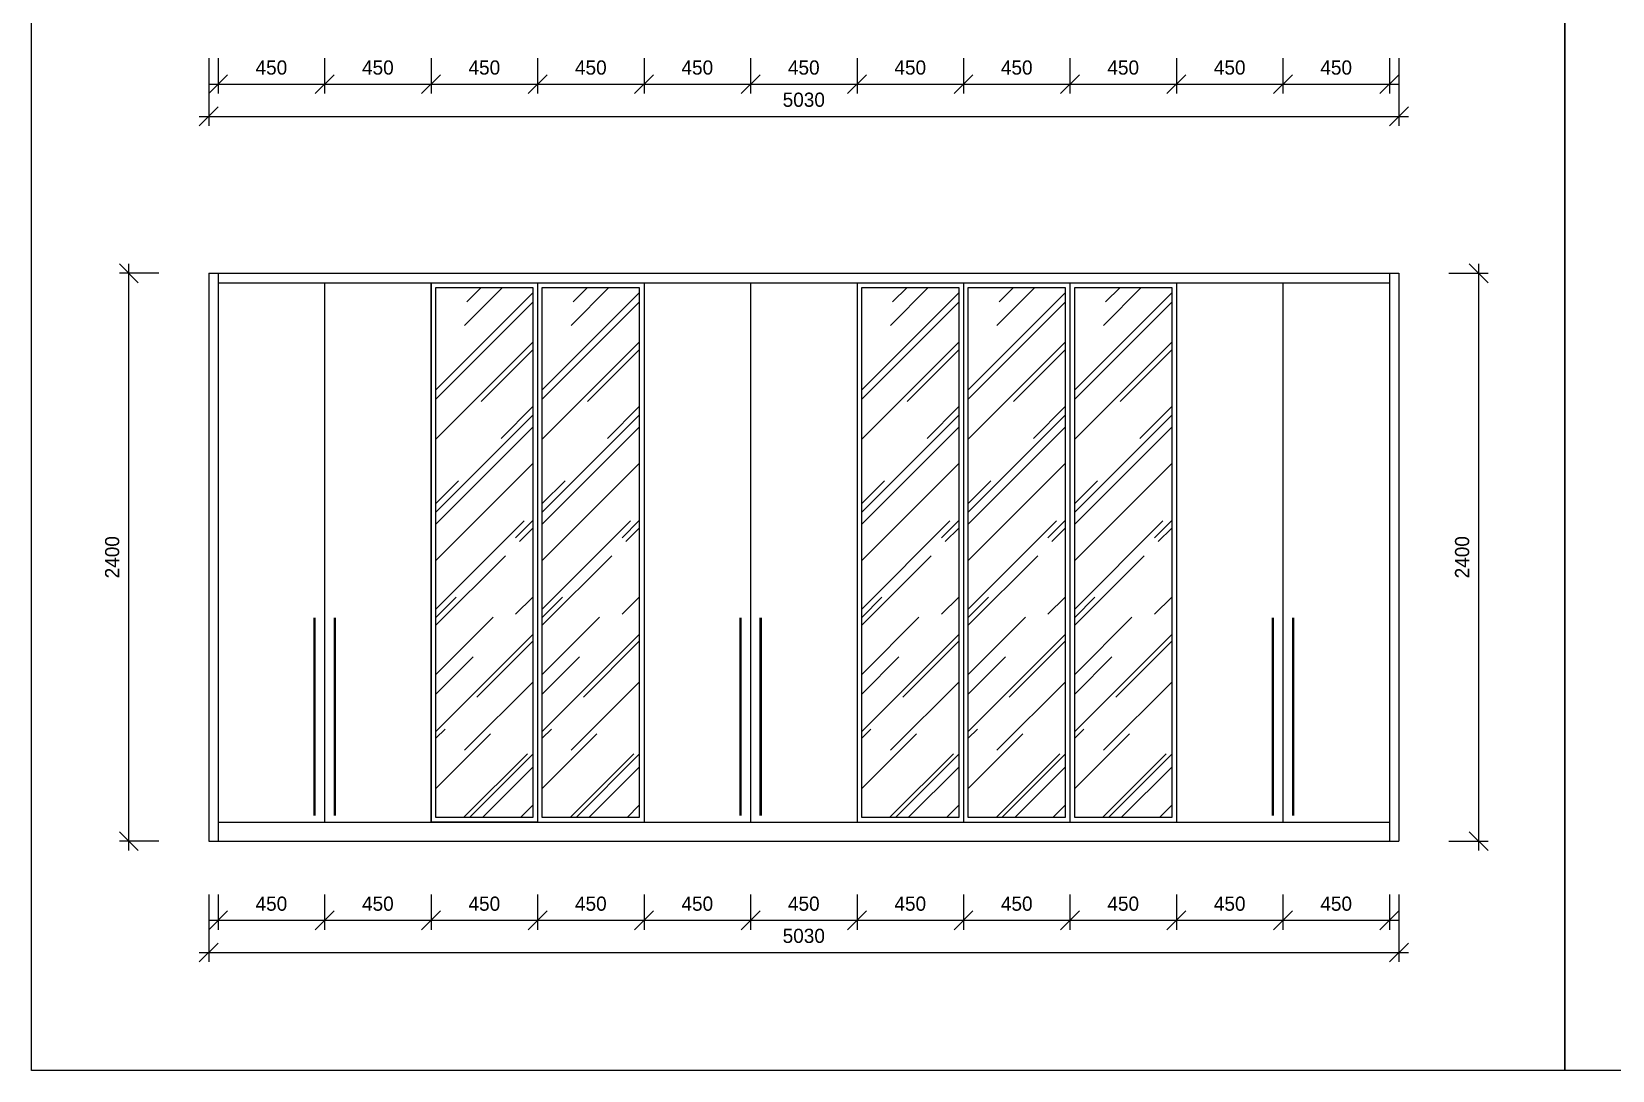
# Model space of a CAD drawing. Header units: millimetres. Extents: x 24776 to 57176, y -19492 to 15017.
# Drawn here: x 24776 to 31457, y -19492 to -15102 of the extents above; entities that cross this region are included whole.
import ezdxf

# ---------------------------------------------------------------- set-up
doc = ezdxf.new("R2010")
doc.units = ezdxf.units.MM
doc.header["$PDMODE"] = 3
doc.styles.add('RomanS', font='')
doc.styles.get('RomanS').set_extended_font_data('YouYuan')
doc.dimstyles.new('SC40', dxfattribs={"dimtxt": 60, "dimasz": 80, "dimexe": 40, "dimexo": 40, "dimgap": 40, "dimtad": 1, "dimdec": 0, "dimzin": 0, "dimdsep": 46, "dimtxsty": 'RomanS', "dimblk": 'OBLIQUE', "dimcen": 0, "dimdle": 40, "dimclrd": 9, "dimclre": 9, "dimclrt": 4, "dimadec": 0, "dimazin": 0, "dimtfac": 1, "dimtdec": 0, "dimtix": 1, "dimtmove": 2, "dimatfit": 1, "dimldrblk": 'DOT', "dimfxl": 1, "dimtolj": 1, "dimtzin": 0, "dimlwd": -1, "dimlwe": -1, "dimarcsym": 0})

# ---------------------------------------------------------------- blocks, each defined once
blk = doc.blocks.new('_Oblique')
at = {"color": 0, "linetype": 'ByBlock', "lineweight": -2}
blk.add_line((-0.5, -0.5), (0.5, 0.5), dxfattribs=at)
blk = doc.blocks.new('*D439')
at = {"color": 9, "transparency": 16777216}
for p, q in [((25187, -18563.6), (25187, -16083.6)), ((25313.6, -16123.6), (25147, -16123.6)), ((25313.6, -18523.6), (25147, -18523.6))]:
    blk.add_line(p, q, dxfattribs=at)
at = {"layer": 'Defpoints', "color": 0, "transparency": 16777216}
for p in [(25187, -16123.6), (25353.6, -16123.6), (25353.6, -18523.6)]:
    blk.add_point(p, dxfattribs=at)
at = {"color": 9, "transparency": 16777216, "xscale": 80, "yscale": 80, "zscale": 80}
for p, rotation in [((25187, -16123.6), 90), ((25187, -18523.6), 270)]:
    blk.add_blockref('_Oblique', p, dxfattribs=dict(at, rotation=rotation))
at = {"color": 4, "transparency": 16777216, "insert": (25117, -17323.6), "char_height": 60, "attachment_point": 5, "rotation": 90, "style": 'RomanS'}
blk.add_mtext('\\A1;2400', dxfattribs=at)
blk = doc.blocks.new('_Dot')
at = {"color": 0, "linetype": 'ByBlock', "lineweight": -2}
blk.add_line((-0.5, 0), (-1, 0), dxfattribs=at)
at = {"color": 0, "linetype": 'ByBlock', "const_width": 0.5}
blk.add_lwpolyline([(-0.25, 0, 1), (0.25, 0, 1)], format="xyb", close=True, dxfattribs=at)
blk = doc.blocks.new('*D440')
at = {"color": 9, "transparency": 16777216}
for p, q in [((30892.1, -18563.6), (30892.1, -16083.6)), ((30765.5, -16123.6), (30932.1, -16123.6)), ((30765.5, -18523.6), (30932.1, -18523.6))]:
    blk.add_line(p, q, dxfattribs=at)
at = {"layer": 'Defpoints', "color": 0, "transparency": 16777216}
for p in [(30725.5, -16123.6), (30892.1, -16123.6), (30725.5, -18523.6)]:
    blk.add_point(p, dxfattribs=at)
at = {"color": 9, "transparency": 16777216, "xscale": 80, "yscale": 80, "zscale": 80}
for p, rotation in [((30892.1, -16123.6), 90), ((30892.1, -18523.6), 270)]:
    blk.add_blockref('_Oblique', p, dxfattribs=dict(at, rotation=rotation))
at = {"color": 4, "transparency": 16777216, "insert": (30822.1, -17323.6), "char_height": 60, "attachment_point": 5, "rotation": 90, "style": 'RomanS'}
blk.add_mtext('\\A1;2400', dxfattribs=at)
blk = doc.blocks.new('*D441')
at = {"color": 9, "transparency": 16777216}
for p, q in [((25524.6, -18748.4), (25524.6, -19034.2)), ((30554.6, -18748.4), (30554.6, -19034.2)), ((25484.6, -18994.2), (30594.6, -18994.2))]:
    blk.add_line(p, q, dxfattribs=at)
at = {"layer": 'Defpoints', "color": 0, "transparency": 16777216}
for p in [(25524.6, -18708.4), (30554.6, -18708.4), (30554.6, -18994.2)]:
    blk.add_point(p, dxfattribs=at)
at = {"color": 9, "transparency": 16777216, "xscale": 80, "yscale": 80, "zscale": 80, "rotation": 180}
blk.add_blockref('_Oblique', (25524.6, -18994.2), dxfattribs=at)
at = {"color": 9, "transparency": 16777216, "xscale": 80, "yscale": 80, "zscale": 80}
blk.add_blockref('_Oblique', (30554.6, -18994.2), dxfattribs=at)
at = {"color": 4, "transparency": 16777216, "insert": (28039.6, -18924.2), "char_height": 60, "attachment_point": 5, "style": 'RomanS'}
blk.add_mtext('\\A1;5030', dxfattribs=at)
blk = doc.blocks.new('*D442')
at = {"color": 9, "transparency": 16777216}
for p, q in [((25564.6, -18748.4), (25564.6, -18898.2)), ((26014.6, -18748.4), (26014.6, -18898.2)), ((25524.6, -18858.2), (26054.6, -18858.2))]:
    blk.add_line(p, q, dxfattribs=at)
at = {"layer": 'Defpoints', "color": 0, "transparency": 16777216}
for p in [(25564.6, -18708.4), (26014.6, -18708.4), (26014.6, -18858.2)]:
    blk.add_point(p, dxfattribs=at)
at = {"color": 9, "transparency": 16777216, "xscale": 80, "yscale": 80, "zscale": 80, "rotation": 180}
blk.add_blockref('_Oblique', (25564.6, -18858.2), dxfattribs=at)
at = {"color": 9, "transparency": 16777216, "xscale": 80, "yscale": 80, "zscale": 80}
blk.add_blockref('_Oblique', (26014.6, -18858.2), dxfattribs=at)
at = {"color": 4, "transparency": 16777216, "insert": (25789.6, -18788.2), "char_height": 60, "attachment_point": 5, "style": 'RomanS'}
blk.add_mtext('\\A1;450', dxfattribs=at)
blk = doc.blocks.new('*D443')
at = {"color": 9, "transparency": 16777216}
for p, q in [((26014.6, -18748.4), (26014.6, -18898.2)), ((26464.6, -18748.4), (26464.6, -18898.2)), ((25974.6, -18858.2), (26504.6, -18858.2))]:
    blk.add_line(p, q, dxfattribs=at)
at = {"layer": 'Defpoints', "color": 0, "transparency": 16777216}
for p in [(26014.6, -18708.4), (26464.6, -18708.4), (26464.6, -18858.2)]:
    blk.add_point(p, dxfattribs=at)
at = {"color": 9, "transparency": 16777216, "xscale": 80, "yscale": 80, "zscale": 80, "rotation": 180}
blk.add_blockref('_Oblique', (26014.6, -18858.2), dxfattribs=at)
at = {"color": 9, "transparency": 16777216, "xscale": 80, "yscale": 80, "zscale": 80}
blk.add_blockref('_Oblique', (26464.6, -18858.2), dxfattribs=at)
at = {"color": 4, "transparency": 16777216, "insert": (26239.6, -18788.2), "char_height": 60, "attachment_point": 5, "style": 'RomanS'}
blk.add_mtext('\\A1;450', dxfattribs=at)
blk = doc.blocks.new('*D444')
at = {"color": 9, "transparency": 16777216}
for p, q in [((26464.6, -18748.4), (26464.6, -18898.2)), ((26914.6, -18748.4), (26914.6, -18898.2)), ((26424.6, -18858.2), (26954.6, -18858.2))]:
    blk.add_line(p, q, dxfattribs=at)
at = {"layer": 'Defpoints', "color": 0, "transparency": 16777216}
for p in [(26464.6, -18708.4), (26914.6, -18708.4), (26914.6, -18858.2)]:
    blk.add_point(p, dxfattribs=at)
at = {"color": 9, "transparency": 16777216, "xscale": 80, "yscale": 80, "zscale": 80, "rotation": 180}
blk.add_blockref('_Oblique', (26464.6, -18858.2), dxfattribs=at)
at = {"color": 9, "transparency": 16777216, "xscale": 80, "yscale": 80, "zscale": 80}
blk.add_blockref('_Oblique', (26914.6, -18858.2), dxfattribs=at)
at = {"color": 4, "transparency": 16777216, "insert": (26689.6, -18788.2), "char_height": 60, "attachment_point": 5, "style": 'RomanS'}
blk.add_mtext('\\A1;450', dxfattribs=at)
blk = doc.blocks.new('*D445')
at = {"color": 9, "transparency": 16777216}
for p, q in [((26914.6, -18748.4), (26914.6, -18898.2)), ((27364.6, -18748.4), (27364.6, -18898.2)), ((26874.6, -18858.2), (27404.6, -18858.2))]:
    blk.add_line(p, q, dxfattribs=at)
at = {"layer": 'Defpoints', "color": 0, "transparency": 16777216}
for p in [(26914.6, -18708.4), (27364.6, -18708.4), (27364.6, -18858.2)]:
    blk.add_point(p, dxfattribs=at)
at = {"color": 9, "transparency": 16777216, "xscale": 80, "yscale": 80, "zscale": 80, "rotation": 180}
blk.add_blockref('_Oblique', (26914.6, -18858.2), dxfattribs=at)
at = {"color": 9, "transparency": 16777216, "xscale": 80, "yscale": 80, "zscale": 80}
blk.add_blockref('_Oblique', (27364.6, -18858.2), dxfattribs=at)
at = {"color": 4, "transparency": 16777216, "insert": (27139.6, -18788.2), "char_height": 60, "attachment_point": 5, "style": 'RomanS'}
blk.add_mtext('\\A1;450', dxfattribs=at)
blk = doc.blocks.new('*D446')
at = {"color": 9, "transparency": 16777216}
for p, q in [((27364.6, -18748.4), (27364.6, -18898.2)), ((27814.6, -18748.4), (27814.6, -18898.2)), ((27324.6, -18858.2), (27854.6, -18858.2))]:
    blk.add_line(p, q, dxfattribs=at)
at = {"layer": 'Defpoints', "color": 0, "transparency": 16777216}
for p in [(27364.6, -18708.4), (27814.6, -18708.4), (27814.6, -18858.2)]:
    blk.add_point(p, dxfattribs=at)
at = {"color": 9, "transparency": 16777216, "xscale": 80, "yscale": 80, "zscale": 80, "rotation": 180}
blk.add_blockref('_Oblique', (27364.6, -18858.2), dxfattribs=at)
at = {"color": 9, "transparency": 16777216, "xscale": 80, "yscale": 80, "zscale": 80}
blk.add_blockref('_Oblique', (27814.6, -18858.2), dxfattribs=at)
at = {"color": 4, "transparency": 16777216, "insert": (27589.6, -18788.2), "char_height": 60, "attachment_point": 5, "style": 'RomanS'}
blk.add_mtext('\\A1;450', dxfattribs=at)
blk = doc.blocks.new('*D447')
at = {"color": 9, "transparency": 16777216}
for p, q in [((27814.6, -18748.4), (27814.6, -18898.2)), ((28264.6, -18748.4), (28264.6, -18898.2)), ((27774.6, -18858.2), (28304.6, -18858.2))]:
    blk.add_line(p, q, dxfattribs=at)
at = {"layer": 'Defpoints', "color": 0, "transparency": 16777216}
for p in [(27814.6, -18708.4), (28264.6, -18708.4), (28264.6, -18858.2)]:
    blk.add_point(p, dxfattribs=at)
at = {"color": 9, "transparency": 16777216, "xscale": 80, "yscale": 80, "zscale": 80, "rotation": 180}
blk.add_blockref('_Oblique', (27814.6, -18858.2), dxfattribs=at)
at = {"color": 9, "transparency": 16777216, "xscale": 80, "yscale": 80, "zscale": 80}
blk.add_blockref('_Oblique', (28264.6, -18858.2), dxfattribs=at)
at = {"color": 4, "transparency": 16777216, "insert": (28039.6, -18788.2), "char_height": 60, "attachment_point": 5, "style": 'RomanS'}
blk.add_mtext('\\A1;450', dxfattribs=at)
blk = doc.blocks.new('*D448')
at = {"color": 9, "transparency": 16777216}
for p, q in [((28264.6, -18748.4), (28264.6, -18898.2)), ((28714.6, -18748.4), (28714.6, -18898.2)), ((28224.6, -18858.2), (28754.6, -18858.2))]:
    blk.add_line(p, q, dxfattribs=at)
at = {"layer": 'Defpoints', "color": 0, "transparency": 16777216}
for p in [(28264.6, -18708.4), (28714.6, -18708.4), (28714.6, -18858.2)]:
    blk.add_point(p, dxfattribs=at)
at = {"color": 9, "transparency": 16777216, "xscale": 80, "yscale": 80, "zscale": 80, "rotation": 180}
blk.add_blockref('_Oblique', (28264.6, -18858.2), dxfattribs=at)
at = {"color": 9, "transparency": 16777216, "xscale": 80, "yscale": 80, "zscale": 80}
blk.add_blockref('_Oblique', (28714.6, -18858.2), dxfattribs=at)
at = {"color": 4, "transparency": 16777216, "insert": (28489.6, -18788.2), "char_height": 60, "attachment_point": 5, "style": 'RomanS'}
blk.add_mtext('\\A1;450', dxfattribs=at)
blk = doc.blocks.new('*D449')
at = {"color": 9, "transparency": 16777216}
for p, q in [((28714.6, -18748.4), (28714.6, -18898.2)), ((29164.6, -18748.4), (29164.6, -18898.2)), ((28674.6, -18858.2), (29204.6, -18858.2))]:
    blk.add_line(p, q, dxfattribs=at)
at = {"layer": 'Defpoints', "color": 0, "transparency": 16777216}
for p in [(28714.6, -18708.4), (29164.6, -18708.4), (29164.6, -18858.2)]:
    blk.add_point(p, dxfattribs=at)
at = {"color": 9, "transparency": 16777216, "xscale": 80, "yscale": 80, "zscale": 80, "rotation": 180}
blk.add_blockref('_Oblique', (28714.6, -18858.2), dxfattribs=at)
at = {"color": 9, "transparency": 16777216, "xscale": 80, "yscale": 80, "zscale": 80}
blk.add_blockref('_Oblique', (29164.6, -18858.2), dxfattribs=at)
at = {"color": 4, "transparency": 16777216, "insert": (28939.6, -18788.2), "char_height": 60, "attachment_point": 5, "style": 'RomanS'}
blk.add_mtext('\\A1;450', dxfattribs=at)
blk = doc.blocks.new('*D450')
at = {"color": 9, "transparency": 16777216}
for p, q in [((29164.6, -18748.4), (29164.6, -18898.2)), ((29614.6, -18748.4), (29614.6, -18898.2)), ((29124.6, -18858.2), (29654.6, -18858.2))]:
    blk.add_line(p, q, dxfattribs=at)
at = {"layer": 'Defpoints', "color": 0, "transparency": 16777216}
for p in [(29164.6, -18708.4), (29614.6, -18708.4), (29614.6, -18858.2)]:
    blk.add_point(p, dxfattribs=at)
at = {"color": 9, "transparency": 16777216, "xscale": 80, "yscale": 80, "zscale": 80, "rotation": 180}
blk.add_blockref('_Oblique', (29164.6, -18858.2), dxfattribs=at)
at = {"color": 9, "transparency": 16777216, "xscale": 80, "yscale": 80, "zscale": 80}
blk.add_blockref('_Oblique', (29614.6, -18858.2), dxfattribs=at)
at = {"color": 4, "transparency": 16777216, "insert": (29389.6, -18788.2), "char_height": 60, "attachment_point": 5, "style": 'RomanS'}
blk.add_mtext('\\A1;450', dxfattribs=at)
blk = doc.blocks.new('*D451')
at = {"color": 9, "transparency": 16777216}
for p, q in [((29614.6, -18748.4), (29614.6, -18898.2)), ((30064.6, -18748.4), (30064.6, -18898.2)), ((29574.6, -18858.2), (30104.6, -18858.2))]:
    blk.add_line(p, q, dxfattribs=at)
at = {"layer": 'Defpoints', "color": 0, "transparency": 16777216}
for p in [(29614.6, -18708.4), (30064.6, -18708.4), (30064.6, -18858.2)]:
    blk.add_point(p, dxfattribs=at)
at = {"color": 9, "transparency": 16777216, "xscale": 80, "yscale": 80, "zscale": 80, "rotation": 180}
blk.add_blockref('_Oblique', (29614.6, -18858.2), dxfattribs=at)
at = {"color": 9, "transparency": 16777216, "xscale": 80, "yscale": 80, "zscale": 80}
blk.add_blockref('_Oblique', (30064.6, -18858.2), dxfattribs=at)
at = {"color": 4, "transparency": 16777216, "insert": (29839.6, -18788.2), "char_height": 60, "attachment_point": 5, "style": 'RomanS'}
blk.add_mtext('\\A1;450', dxfattribs=at)
blk = doc.blocks.new('*D452')
at = {"color": 9, "transparency": 16777216}
for p, q in [((30064.6, -18748.4), (30064.6, -18898.2)), ((30514.6, -18748.4), (30514.6, -18898.2)), ((30024.6, -18858.2), (30554.6, -18858.2))]:
    blk.add_line(p, q, dxfattribs=at)
at = {"layer": 'Defpoints', "color": 0, "transparency": 16777216}
for p in [(30064.6, -18708.4), (30514.6, -18708.4), (30514.6, -18858.2)]:
    blk.add_point(p, dxfattribs=at)
at = {"color": 9, "transparency": 16777216, "xscale": 80, "yscale": 80, "zscale": 80, "rotation": 180}
blk.add_blockref('_Oblique', (30064.6, -18858.2), dxfattribs=at)
at = {"color": 9, "transparency": 16777216, "xscale": 80, "yscale": 80, "zscale": 80}
blk.add_blockref('_Oblique', (30514.6, -18858.2), dxfattribs=at)
at = {"color": 4, "transparency": 16777216, "insert": (30289.6, -18788.2), "char_height": 60, "attachment_point": 5, "style": 'RomanS'}
blk.add_mtext('\\A1;450', dxfattribs=at)
blk = doc.blocks.new('*D455')
at = {"color": 9, "transparency": 16777216}
for p, q in [((25524.6, -15214.4), (25524.6, -15500.2)), ((30554.6, -15214.4), (30554.6, -15500.2)), ((25484.6, -15460.2), (30594.6, -15460.2))]:
    blk.add_line(p, q, dxfattribs=at)
at = {"layer": 'Defpoints', "color": 0, "transparency": 16777216}
for p in [(25524.6, -15174.4), (30554.6, -15174.4), (30554.6, -15460.2)]:
    blk.add_point(p, dxfattribs=at)
at = {"color": 9, "transparency": 16777216, "xscale": 80, "yscale": 80, "zscale": 80, "rotation": 180}
blk.add_blockref('_Oblique', (25524.6, -15460.2), dxfattribs=at)
at = {"color": 9, "transparency": 16777216, "xscale": 80, "yscale": 80, "zscale": 80}
blk.add_blockref('_Oblique', (30554.6, -15460.2), dxfattribs=at)
at = {"color": 4, "transparency": 16777216, "insert": (28039.6, -15390.2), "char_height": 60, "attachment_point": 5, "style": 'RomanS'}
blk.add_mtext('\\A1;5030', dxfattribs=at)
blk = doc.blocks.new('*D456')
at = {"color": 9, "transparency": 16777216}
for p, q in [((25564.6, -15214.4), (25564.6, -15364.1)), ((26014.6, -15214.4), (26014.6, -15364.1)), ((25524.6, -15324.1), (26054.6, -15324.1))]:
    blk.add_line(p, q, dxfattribs=at)
at = {"layer": 'Defpoints', "color": 0, "transparency": 16777216}
for p in [(25564.6, -15174.4), (26014.6, -15174.4), (26014.6, -15324.1)]:
    blk.add_point(p, dxfattribs=at)
at = {"color": 9, "transparency": 16777216, "xscale": 80, "yscale": 80, "zscale": 80, "rotation": 180}
blk.add_blockref('_Oblique', (25564.6, -15324.1), dxfattribs=at)
at = {"color": 9, "transparency": 16777216, "xscale": 80, "yscale": 80, "zscale": 80}
blk.add_blockref('_Oblique', (26014.6, -15324.1), dxfattribs=at)
at = {"color": 4, "transparency": 16777216, "insert": (25789.6, -15254.1), "char_height": 60, "attachment_point": 5, "style": 'RomanS'}
blk.add_mtext('\\A1;450', dxfattribs=at)
blk = doc.blocks.new('*D457')
at = {"color": 9, "transparency": 16777216}
for p, q in [((26014.6, -15214.4), (26014.6, -15364.1)), ((26464.6, -15214.4), (26464.6, -15364.1)), ((25974.6, -15324.1), (26504.6, -15324.1))]:
    blk.add_line(p, q, dxfattribs=at)
at = {"layer": 'Defpoints', "color": 0, "transparency": 16777216}
for p in [(26014.6, -15174.4), (26464.6, -15174.4), (26464.6, -15324.1)]:
    blk.add_point(p, dxfattribs=at)
at = {"color": 9, "transparency": 16777216, "xscale": 80, "yscale": 80, "zscale": 80, "rotation": 180}
blk.add_blockref('_Oblique', (26014.6, -15324.1), dxfattribs=at)
at = {"color": 9, "transparency": 16777216, "xscale": 80, "yscale": 80, "zscale": 80}
blk.add_blockref('_Oblique', (26464.6, -15324.1), dxfattribs=at)
at = {"color": 4, "transparency": 16777216, "insert": (26239.6, -15254.1), "char_height": 60, "attachment_point": 5, "style": 'RomanS'}
blk.add_mtext('\\A1;450', dxfattribs=at)
blk = doc.blocks.new('*D458')
at = {"color": 9, "transparency": 16777216}
for p, q in [((26464.6, -15214.4), (26464.6, -15364.1)), ((26914.6, -15214.4), (26914.6, -15364.1)), ((26424.6, -15324.1), (26954.6, -15324.1))]:
    blk.add_line(p, q, dxfattribs=at)
at = {"layer": 'Defpoints', "color": 0, "transparency": 16777216}
for p in [(26464.6, -15174.4), (26914.6, -15174.4), (26914.6, -15324.1)]:
    blk.add_point(p, dxfattribs=at)
at = {"color": 9, "transparency": 16777216, "xscale": 80, "yscale": 80, "zscale": 80, "rotation": 180}
blk.add_blockref('_Oblique', (26464.6, -15324.1), dxfattribs=at)
at = {"color": 9, "transparency": 16777216, "xscale": 80, "yscale": 80, "zscale": 80}
blk.add_blockref('_Oblique', (26914.6, -15324.1), dxfattribs=at)
at = {"color": 4, "transparency": 16777216, "insert": (26689.6, -15254.1), "char_height": 60, "attachment_point": 5, "style": 'RomanS'}
blk.add_mtext('\\A1;450', dxfattribs=at)
blk = doc.blocks.new('*D459')
at = {"color": 9, "transparency": 16777216}
for p, q in [((26914.6, -15214.4), (26914.6, -15364.1)), ((27364.6, -15214.4), (27364.6, -15364.1)), ((26874.6, -15324.1), (27404.6, -15324.1))]:
    blk.add_line(p, q, dxfattribs=at)
at = {"layer": 'Defpoints', "color": 0, "transparency": 16777216}
for p in [(26914.6, -15174.4), (27364.6, -15174.4), (27364.6, -15324.1)]:
    blk.add_point(p, dxfattribs=at)
at = {"color": 9, "transparency": 16777216, "xscale": 80, "yscale": 80, "zscale": 80, "rotation": 180}
blk.add_blockref('_Oblique', (26914.6, -15324.1), dxfattribs=at)
at = {"color": 9, "transparency": 16777216, "xscale": 80, "yscale": 80, "zscale": 80}
blk.add_blockref('_Oblique', (27364.6, -15324.1), dxfattribs=at)
at = {"color": 4, "transparency": 16777216, "insert": (27139.6, -15254.1), "char_height": 60, "attachment_point": 5, "style": 'RomanS'}
blk.add_mtext('\\A1;450', dxfattribs=at)
blk = doc.blocks.new('*D460')
at = {"color": 9, "transparency": 16777216}
for p, q in [((27364.6, -15214.4), (27364.6, -15364.1)), ((27814.6, -15214.4), (27814.6, -15364.1)), ((27324.6, -15324.1), (27854.6, -15324.1))]:
    blk.add_line(p, q, dxfattribs=at)
at = {"layer": 'Defpoints', "color": 0, "transparency": 16777216}
for p in [(27364.6, -15174.4), (27814.6, -15174.4), (27814.6, -15324.1)]:
    blk.add_point(p, dxfattribs=at)
at = {"color": 9, "transparency": 16777216, "xscale": 80, "yscale": 80, "zscale": 80, "rotation": 180}
blk.add_blockref('_Oblique', (27364.6, -15324.1), dxfattribs=at)
at = {"color": 9, "transparency": 16777216, "xscale": 80, "yscale": 80, "zscale": 80}
blk.add_blockref('_Oblique', (27814.6, -15324.1), dxfattribs=at)
at = {"color": 4, "transparency": 16777216, "insert": (27589.6, -15254.1), "char_height": 60, "attachment_point": 5, "style": 'RomanS'}
blk.add_mtext('\\A1;450', dxfattribs=at)
blk = doc.blocks.new('*D461')
at = {"color": 9, "transparency": 16777216}
for p, q in [((27814.6, -15214.4), (27814.6, -15364.1)), ((28264.6, -15214.4), (28264.6, -15364.1)), ((27774.6, -15324.1), (28304.6, -15324.1))]:
    blk.add_line(p, q, dxfattribs=at)
at = {"layer": 'Defpoints', "color": 0, "transparency": 16777216}
for p in [(27814.6, -15174.4), (28264.6, -15174.4), (28264.6, -15324.1)]:
    blk.add_point(p, dxfattribs=at)
at = {"color": 9, "transparency": 16777216, "xscale": 80, "yscale": 80, "zscale": 80, "rotation": 180}
blk.add_blockref('_Oblique', (27814.6, -15324.1), dxfattribs=at)
at = {"color": 9, "transparency": 16777216, "xscale": 80, "yscale": 80, "zscale": 80}
blk.add_blockref('_Oblique', (28264.6, -15324.1), dxfattribs=at)
at = {"color": 4, "transparency": 16777216, "insert": (28039.6, -15254.1), "char_height": 60, "attachment_point": 5, "style": 'RomanS'}
blk.add_mtext('\\A1;450', dxfattribs=at)
blk = doc.blocks.new('*D462')
at = {"color": 9, "transparency": 16777216}
for p, q in [((28264.6, -15214.4), (28264.6, -15364.1)), ((28714.6, -15214.4), (28714.6, -15364.1)), ((28224.6, -15324.1), (28754.6, -15324.1))]:
    blk.add_line(p, q, dxfattribs=at)
at = {"layer": 'Defpoints', "color": 0, "transparency": 16777216}
for p in [(28264.6, -15174.4), (28714.6, -15174.4), (28714.6, -15324.1)]:
    blk.add_point(p, dxfattribs=at)
at = {"color": 9, "transparency": 16777216, "xscale": 80, "yscale": 80, "zscale": 80, "rotation": 180}
blk.add_blockref('_Oblique', (28264.6, -15324.1), dxfattribs=at)
at = {"color": 9, "transparency": 16777216, "xscale": 80, "yscale": 80, "zscale": 80}
blk.add_blockref('_Oblique', (28714.6, -15324.1), dxfattribs=at)
at = {"color": 4, "transparency": 16777216, "insert": (28489.6, -15254.1), "char_height": 60, "attachment_point": 5, "style": 'RomanS'}
blk.add_mtext('\\A1;450', dxfattribs=at)
blk = doc.blocks.new('*D463')
at = {"color": 9, "transparency": 16777216}
for p, q in [((28714.6, -15214.4), (28714.6, -15364.1)), ((29164.6, -15214.4), (29164.6, -15364.1)), ((28674.6, -15324.1), (29204.6, -15324.1))]:
    blk.add_line(p, q, dxfattribs=at)
at = {"layer": 'Defpoints', "color": 0, "transparency": 16777216}
for p in [(28714.6, -15174.4), (29164.6, -15174.4), (29164.6, -15324.1)]:
    blk.add_point(p, dxfattribs=at)
at = {"color": 9, "transparency": 16777216, "xscale": 80, "yscale": 80, "zscale": 80, "rotation": 180}
blk.add_blockref('_Oblique', (28714.6, -15324.1), dxfattribs=at)
at = {"color": 9, "transparency": 16777216, "xscale": 80, "yscale": 80, "zscale": 80}
blk.add_blockref('_Oblique', (29164.6, -15324.1), dxfattribs=at)
at = {"color": 4, "transparency": 16777216, "insert": (28939.6, -15254.1), "char_height": 60, "attachment_point": 5, "style": 'RomanS'}
blk.add_mtext('\\A1;450', dxfattribs=at)
blk = doc.blocks.new('*D464')
at = {"color": 9, "transparency": 16777216}
for p, q in [((29164.6, -15214.4), (29164.6, -15364.1)), ((29614.6, -15214.4), (29614.6, -15364.1)), ((29124.6, -15324.1), (29654.6, -15324.1))]:
    blk.add_line(p, q, dxfattribs=at)
at = {"layer": 'Defpoints', "color": 0, "transparency": 16777216}
for p in [(29164.6, -15174.4), (29614.6, -15174.4), (29614.6, -15324.1)]:
    blk.add_point(p, dxfattribs=at)
at = {"color": 9, "transparency": 16777216, "xscale": 80, "yscale": 80, "zscale": 80, "rotation": 180}
blk.add_blockref('_Oblique', (29164.6, -15324.1), dxfattribs=at)
at = {"color": 9, "transparency": 16777216, "xscale": 80, "yscale": 80, "zscale": 80}
blk.add_blockref('_Oblique', (29614.6, -15324.1), dxfattribs=at)
at = {"color": 4, "transparency": 16777216, "insert": (29389.6, -15254.1), "char_height": 60, "attachment_point": 5, "style": 'RomanS'}
blk.add_mtext('\\A1;450', dxfattribs=at)
blk = doc.blocks.new('*D465')
at = {"color": 9, "transparency": 16777216}
for p, q in [((29614.6, -15214.4), (29614.6, -15364.1)), ((30064.6, -15214.4), (30064.6, -15364.1)), ((29574.6, -15324.1), (30104.6, -15324.1))]:
    blk.add_line(p, q, dxfattribs=at)
at = {"layer": 'Defpoints', "color": 0, "transparency": 16777216}
for p in [(29614.6, -15174.4), (30064.6, -15174.4), (30064.6, -15324.1)]:
    blk.add_point(p, dxfattribs=at)
at = {"color": 9, "transparency": 16777216, "xscale": 80, "yscale": 80, "zscale": 80, "rotation": 180}
blk.add_blockref('_Oblique', (29614.6, -15324.1), dxfattribs=at)
at = {"color": 9, "transparency": 16777216, "xscale": 80, "yscale": 80, "zscale": 80}
blk.add_blockref('_Oblique', (30064.6, -15324.1), dxfattribs=at)
at = {"color": 4, "transparency": 16777216, "insert": (29839.6, -15254.1), "char_height": 60, "attachment_point": 5, "style": 'RomanS'}
blk.add_mtext('\\A1;450', dxfattribs=at)
blk = doc.blocks.new('*D466')
at = {"color": 9, "transparency": 16777216}
for p, q in [((30064.6, -15214.4), (30064.6, -15364.1)), ((30514.6, -15214.4), (30514.6, -15364.1)), ((30024.6, -15324.1), (30554.6, -15324.1))]:
    blk.add_line(p, q, dxfattribs=at)
at = {"layer": 'Defpoints', "color": 0, "transparency": 16777216}
for p in [(30064.6, -15174.4), (30514.6, -15174.4), (30514.6, -15324.1)]:
    blk.add_point(p, dxfattribs=at)
at = {"color": 9, "transparency": 16777216, "xscale": 80, "yscale": 80, "zscale": 80, "rotation": 180}
blk.add_blockref('_Oblique', (30064.6, -15324.1), dxfattribs=at)
at = {"color": 9, "transparency": 16777216, "xscale": 80, "yscale": 80, "zscale": 80}
blk.add_blockref('_Oblique', (30514.6, -15324.1), dxfattribs=at)
at = {"color": 4, "transparency": 16777216, "insert": (30289.6, -15254.1), "char_height": 60, "attachment_point": 5, "style": 'RomanS'}
blk.add_mtext('\\A1;450', dxfattribs=at)

msp = doc.modelspace()

# ---------------------------------------------------------------- hatches: boundary and pattern name
h = msp.add_hatch()
h.set_pattern_fill('AR-RROOF', color=250, scale=10, angle=45)
h.set_pattern_definition([(45, (-155.72, 0), (215.5261, 574.7364), [3810, -508, 1270, -254]), (45, (-6.65, 328.68), (-418.48, 59.2697), [762, -83.82, 1524, -190.5]), (45, (-218.59, 242.47), (813.6112, 1054.2821), [2032, -355.6, 1016, -254])])
h.paths.add_polyline_path([(26484.6, -18423.6), (26894.6, -18423.6), (26894.6, -16183.6), (26484.6, -16183.6)])
h = msp.add_hatch()
h.set_pattern_fill('AR-RROOF', color=250, scale=10, angle=45)
h.set_pattern_definition([(45, (294.28, 0), (215.5261, 574.7364), [3810, -508, 1270, -254]), (45, (443.35, 328.68), (-418.48, 59.2697), [762, -83.82, 1524, -190.5]), (45, (231.41, 242.47), (813.6112, 1054.2821), [2032, -355.6, 1016, -254])])
h.paths.add_polyline_path([(26934.6, -18423.6), (27344.6, -18423.6), (27344.6, -16183.6), (26934.6, -16183.6)])
h = msp.add_hatch()
h.set_pattern_fill('AR-RROOF', color=250, scale=10, angle=45)
h.set_pattern_definition([(45, (1644.28, 0), (215.5261, 574.7364), [3810, -508, 1270, -254]), (45, (1793.35, 328.68), (-418.48, 59.2697), [762, -83.82, 1524, -190.5]), (45, (1581.41, 242.47), (813.6112, 1054.2821), [2032, -355.6, 1016, -254])])
h.paths.add_polyline_path([(28284.6, -18423.6), (28694.6, -18423.6), (28694.6, -16183.6), (28284.6, -16183.6)])
h = msp.add_hatch()
h.set_pattern_fill('AR-RROOF', color=250, scale=10, angle=45)
h.set_pattern_definition([(45, (2094.28, 0), (215.5261, 574.7364), [3810, -508, 1270, -254]), (45, (2243.35, 328.68), (-418.48, 59.2697), [762, -83.82, 1524, -190.5]), (45, (2031.41, 242.47), (813.6112, 1054.2821), [2032, -355.6, 1016, -254])])
h.paths.add_polyline_path([(28734.6, -18423.6), (29144.6, -18423.6), (29144.6, -16183.6), (28734.6, -16183.6)])
h = msp.add_hatch()
h.set_pattern_fill('AR-RROOF', color=250, scale=10, angle=45)
h.set_pattern_definition([(45, (2544.28, 0), (215.5261, 574.7364), [3810, -508, 1270, -254]), (45, (2693.35, 328.68), (-418.48, 59.2697), [762, -83.82, 1524, -190.5]), (45, (2481.41, 242.47), (813.6112, 1054.2821), [2032, -355.6, 1016, -254])])
h.paths.add_polyline_path([(29184.6, -18423.6), (29594.6, -18423.6), (29594.6, -16183.6), (29184.6, -16183.6)])

# ---------------------------------------------------------------- linework, layer by layer
at = {"color": 255}
for p, q in [((25524.6, -16123.6), (30554.6, -16123.6)), ((25524.6, -16123.6), (25524.6, -18523.6)), ((25564.6, -16123.6), (25564.6, -18523.6)), ((25564.6, -16163.6), (30514.6, -16163.6)), ((26014.6, -16163.6), (26014.6, -18443.6)), ((26464.6, -16163.6), (26464.6, -18443.6)), ((26914.6, -16163.6), (26914.6, -18443.6)), ((27364.6, -16163.6), (27364.6, -18443.6)), ((27814.6, -16163.6), (27814.6, -18443.6)), ((28264.6, -16163.6), (28264.6, -18443.6)), ((28714.6, -16163.6), (28714.6, -18443.6)), ((29164.6, -16163.6), (29164.6, -18443.6)), ((29614.6, -16163.6), (29614.6, -18443.6)), ((30064.6, -16163.6), (30064.6, -18443.6)), ((30514.6, -16123.6), (30514.6, -18523.6)), ((30554.6, -16123.6), (30554.6, -18523.6)), ((25564.6, -18443.6), (30514.6, -18443.6)), ((25524.6, -18523.6), (30554.6, -18523.6))]:
    msp.add_line(p, q, dxfattribs=at)
at = {"color": 250}
for points in [[(24776.3, -11465.3), (31256.3, -11465.3), (31256.3, -19492.5), (24776.3, -19492.5)], [(31256.3, -11465.3), (37736.3, -11465.3), (37736.3, -19492.5), (31256.3, -19492.5)]]:
    msp.add_lwpolyline(points, close=True, dxfattribs=at)
at = {"color": 255}
for points in [[(26464.6, -16163.6), (26914.6, -16163.6), (26914.6, -18443.6), (26464.6, -18443.6)], [(26484.6, -16183.6), (26894.6, -16183.6), (26894.6, -18423.6), (26484.6, -18423.6)], [(26934.6, -16183.6), (27344.6, -16183.6), (27344.6, -18423.6), (26934.6, -18423.6)], [(28284.6, -16183.6), (28694.6, -16183.6), (28694.6, -18423.6), (28284.6, -18423.6)], [(28734.6, -16183.6), (29144.6, -16183.6), (29144.6, -18423.6), (28734.6, -18423.6)], [(29184.6, -16183.6), (29594.6, -16183.6), (29594.6, -18423.6), (29184.6, -18423.6)]]:
    msp.add_lwpolyline(points, close=True, dxfattribs=at)
at = {"color": 255, "const_width": 10}
for points in [[(25971.7, -17578.5), (25971.7, -18416.3)], [(26057.4, -17578.5), (26057.4, -18416.3)], [(27771.7, -17578.5), (27771.7, -18416.3)], [(27857.4, -17578.5), (27857.4, -18416.3)], [(30021.7, -17578.5), (30021.7, -18416.3)], [(30107.4, -17578.5), (30107.4, -18416.3)]]:
    msp.add_lwpolyline(points, dxfattribs=at)

# ---------------------------------------------------------------- dimensions: what is measured, and where the dimension line sits
at = {"color": 255}
for base, p1, p2, picture, middle in [((30554.6, -15460.2), (25524.6, -15174.4), (30554.6, -15174.4), '*D455', (28039.6, -15390.2)), ((26014.6, -15324.1), (25564.6, -15174.4), (26014.6, -15174.4), '*D456', (25789.6, -15254.1)), ((26464.6, -15324.1), (26014.6, -15174.4), (26464.6, -15174.4), '*D457', (26239.6, -15254.1)), ((26914.6, -15324.1), (26464.6, -15174.4), (26914.6, -15174.4), '*D458', (26689.6, -15254.1)), ((27364.6, -15324.1), (26914.6, -15174.4), (27364.6, -15174.4), '*D459', (27139.6, -15254.1)), ((27814.6, -15324.1), (27364.6, -15174.4), (27814.6, -15174.4), '*D460', (27589.6, -15254.1)), ((28264.6, -15324.1), (27814.6, -15174.4), (28264.6, -15174.4), '*D461', (28039.6, -15254.1)), ((28714.6, -15324.1), (28264.6, -15174.4), (28714.6, -15174.4), '*D462', (28489.6, -15254.1)), ((29164.6, -15324.1), (28714.6, -15174.4), (29164.6, -15174.4), '*D463', (28939.6, -15254.1)), ((29614.6, -15324.1), (29164.6, -15174.4), (29614.6, -15174.4), '*D464', (29389.6, -15254.1)), ((30064.6, -15324.1), (29614.6, -15174.4), (30064.6, -15174.4), '*D465', (29839.6, -15254.1)), ((30514.6, -15324.1), (30064.6, -15174.4), (30514.6, -15174.4), '*D466', (30289.6, -15254.1)), ((30554.6, -18994.2), (25524.6, -18708.4), (30554.6, -18708.4), '*D441', (28039.6, -18924.2)), ((26014.6, -18858.2), (25564.6, -18708.4), (26014.6, -18708.4), '*D442', (25789.6, -18788.2)), ((26464.6, -18858.2), (26014.6, -18708.4), (26464.6, -18708.4), '*D443', (26239.6, -18788.2)), ((26914.6, -18858.2), (26464.6, -18708.4), (26914.6, -18708.4), '*D444', (26689.6, -18788.2)), ((27364.6, -18858.2), (26914.6, -18708.4), (27364.6, -18708.4), '*D445', (27139.6, -18788.2)), ((27814.6, -18858.2), (27364.6, -18708.4), (27814.6, -18708.4), '*D446', (27589.6, -18788.2)), ((28264.6, -18858.2), (27814.6, -18708.4), (28264.6, -18708.4), '*D447', (28039.6, -18788.2)), ((28714.6, -18858.2), (28264.6, -18708.4), (28714.6, -18708.4), '*D448', (28489.6, -18788.2)), ((29164.6, -18858.2), (28714.6, -18708.4), (29164.6, -18708.4), '*D449', (28939.6, -18788.2)), ((29614.6, -18858.2), (29164.6, -18708.4), (29614.6, -18708.4), '*D450', (29389.6, -18788.2)), ((30064.6, -18858.2), (29614.6, -18708.4), (30064.6, -18708.4), '*D451', (29839.6, -18788.2)), ((30514.6, -18858.2), (30064.6, -18708.4), (30514.6, -18708.4), '*D452', (30289.6, -18788.2))]:
    dim = msp.add_linear_dim(base=base, p1=p1, p2=p2, dimstyle='SC40', dxfattribs=at)
    dim.commit()
    dim.dimension.update_dxf_attribs({"geometry": picture, "text_midpoint": middle})
for base, p1, p2, picture, middle in [((25187, -16123.6), (25353.6, -18523.6), (25353.6, -16123.6), '*D439', (25117, -17323.6)), ((30892.1, -16123.6), (30725.5, -18523.6), (30725.5, -16123.6), '*D440', (30822.1, -17323.6))]:
    dim = msp.add_linear_dim(base=base, p1=p1, p2=p2, angle=90, dimstyle='SC40', dxfattribs=at)
    dim.commit()
    dim.dimension.update_dxf_attribs({"geometry": picture, "text_midpoint": middle})

doc.saveas('drawing.dxf')
